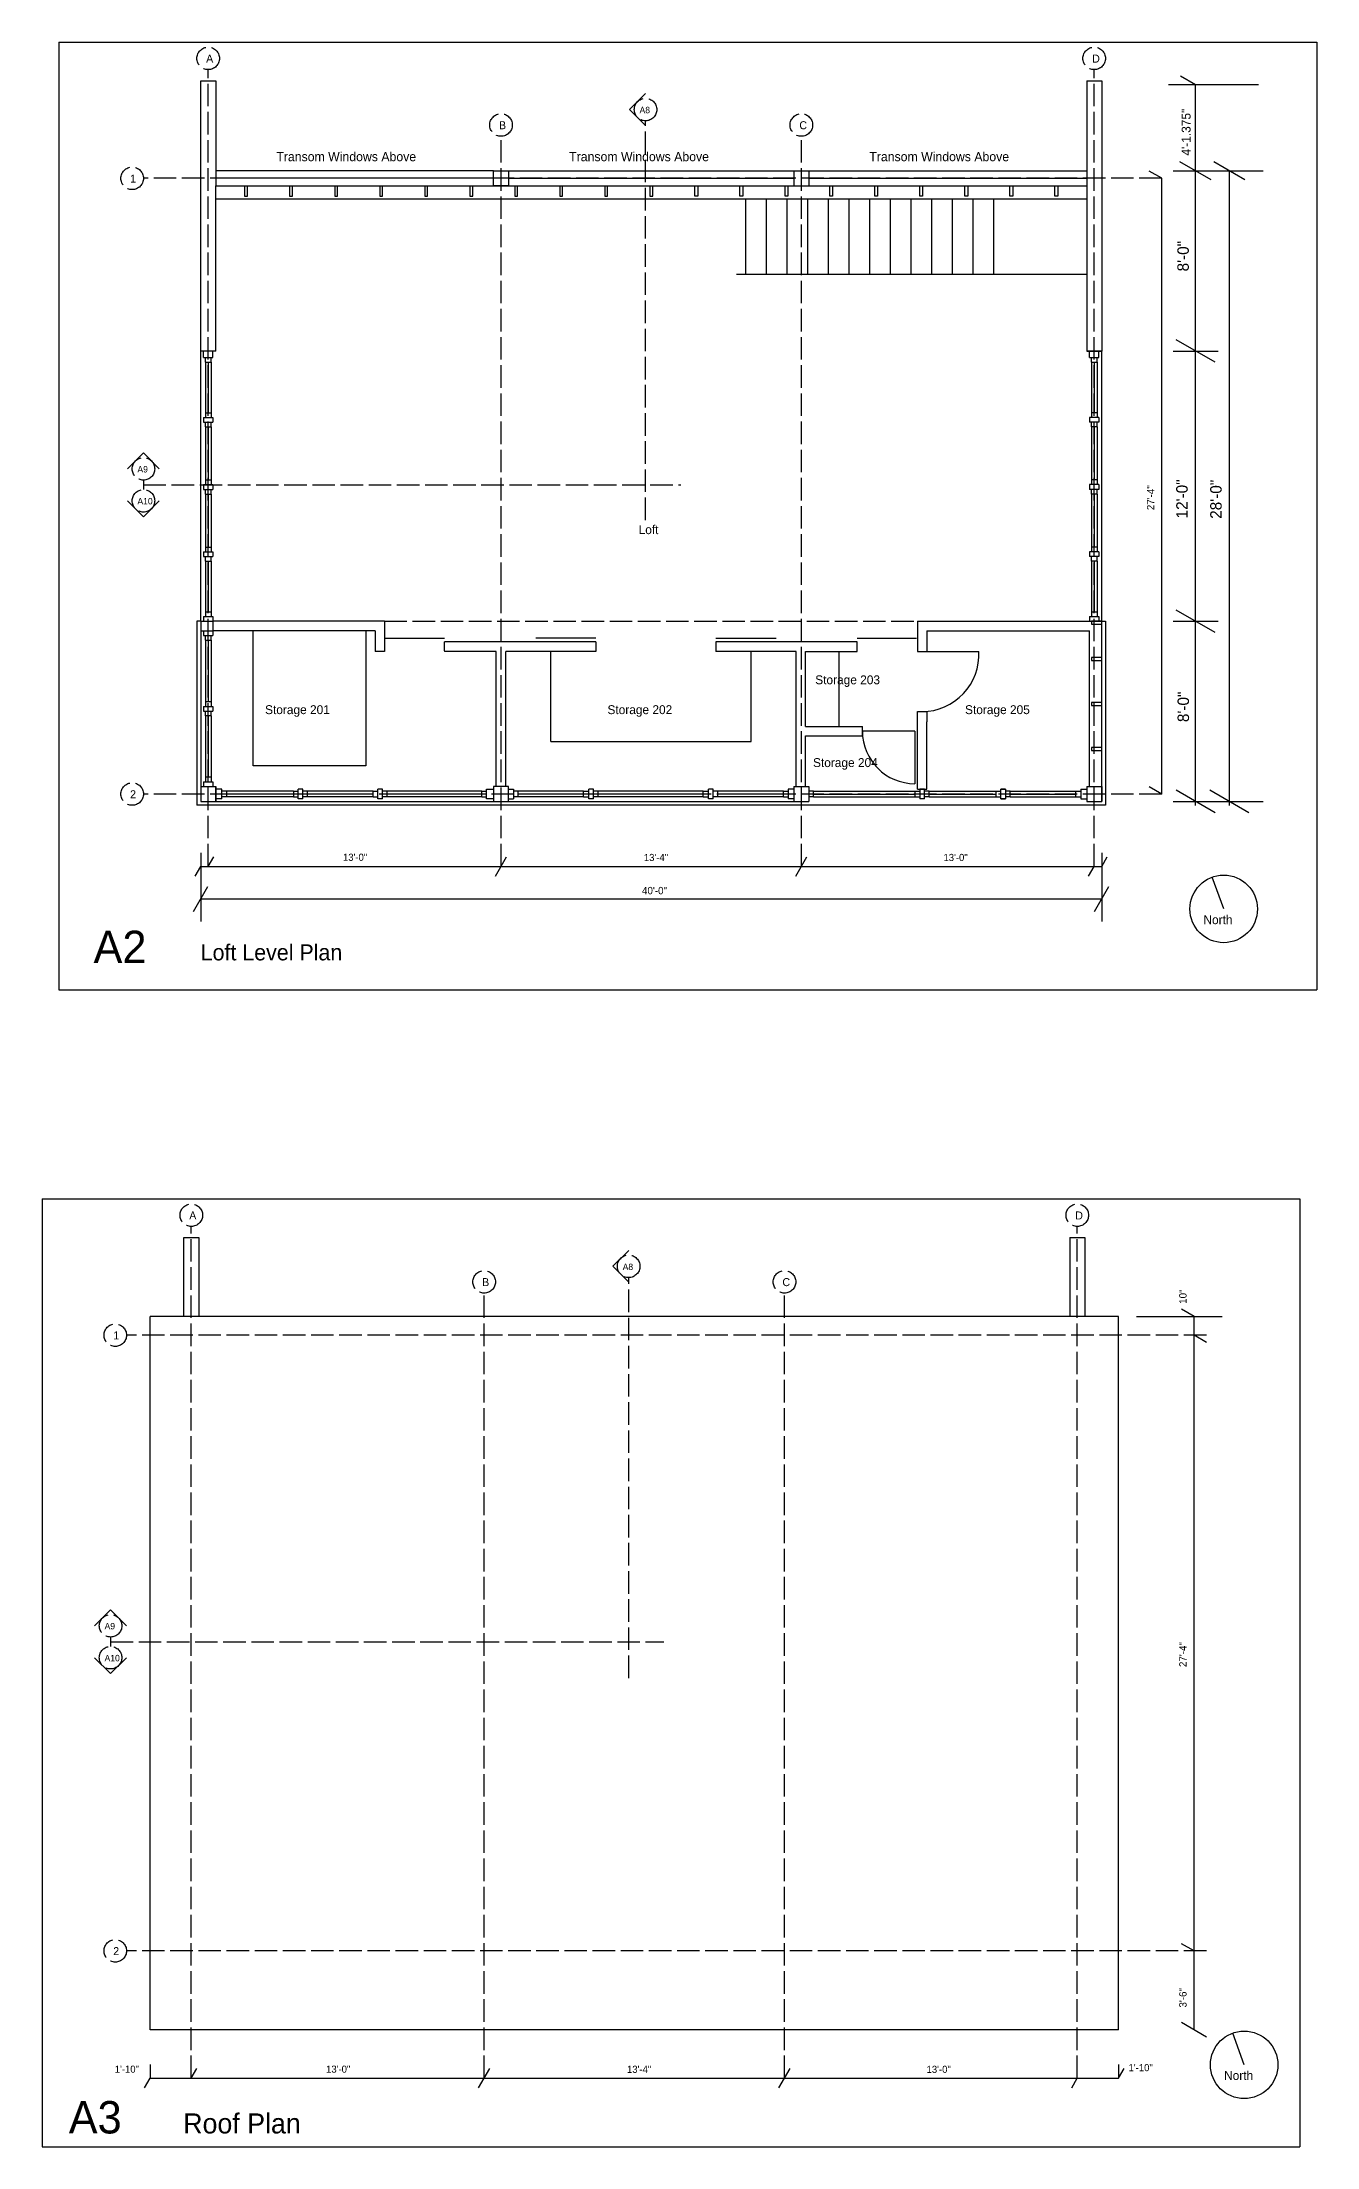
# Model space of a CAD drawing. Header units: inches. Extents: x 1328 to 6141, y 1498 to 3235.
# Drawn here: x 1328 to 2007, y 1498 to 2619 of the extents above; entities that cross this region are included whole.
import ezdxf

# ---------------------------------------------------------------- set-up
doc = ezdxf.new("R2010")
doc.units = ezdxf.units.IN
doc.header["$MEASUREMENT"] = 0
doc.linetypes.add('ACAD_ISO02W100', pattern=[15, 12, -3])
for name, color, linetype in [('const', 253, 'Continuous'), ('e1', 253, 'Continuous'), ('e2', 251, 'Continuous'), ('glass', 172, 'Continuous'), ('grid', 30, 'ACAD_ISO02W100'), ('millwork', 40, 'Continuous'), ('soffit', 253, 'ACAD_ISO02W100'), ('stairs', 140, 'Continuous'), ('walls', 7, 'Continuous')]:
    doc.layers.add(name, color=color, linetype=linetype)

msp = doc.modelspace()

# ---------------------------------------------------------------- linework, layer by layer
for p, q in [((1336.8, 2619.1), (2006.9, 2619.1)), ((1336.8, 2619.1), (1336.8, 2114.1)), ((2006.9, 2619.1), (2006.9, 2114.1)), ((1336.8, 2114.1), (2006.9, 2114.1)), ((1327.8, 2002.8), (1997.9, 2002.8)), ((1327.8, 2002.8), (1327.8, 1497.8)), ((1997.9, 2002.8), (1997.9, 1497.8)), ((1327.8, 1497.8), (1997.9, 1497.8))]:
    msp.add_line(p, q)
at = {"layer": 'const'}
for p, q in [((1975.9, 2596.3), (1927.9, 2596.3)), ((1942.3, 2596.3), (1934.3, 2600.9)), ((1942.3, 2212.3), (1942.3, 2596.3)), ((1924.3, 2546.5), (1917.6, 2550.3)), ((1924.3, 2218.5), (1924.3, 2546.5)), ((1930.3, 2550.5), (1978.3, 2550.5)), ((1950.6, 2545.7), (1934, 2555.3)), ((1968.6, 2545.7), (1952, 2555.3)), ((1960.3, 2212.3), (1960.3, 2550.5)), ((1952.7, 2448.5), (1931.9, 2460.5)), ((1930.3, 2454.5), (1954.3, 2454.5)), ((1930.3, 2310.5), (1954.3, 2310.5)), ((1952.7, 2304.5), (1931.9, 2316.5)), ((1924.3, 2218.5), (1917.6, 2222.3)), ((1952.7, 2208.5), (1931.9, 2220.5)), ((1970.7, 2208.5), (1949.9, 2220.5)), ((1930.3, 2214.5), (1978.3, 2214.5)), ((1412.3, 2187.2), (1412.3, 2150.6)), ((1892.3, 2187.2), (1892.3, 2150.6)), ((1409.3, 2174.7), (1412.3, 2179.9)), ((1412.3, 2179.9), (1892.3, 2179.9)), ((1416.3, 2179.9), (1419.3, 2185.1)), ((1569.3, 2174.7), (1575.3, 2185.1)), ((1729.3, 2174.7), (1735.3, 2185.1)), ((1885.3, 2174.7), (1888.3, 2179.9)), ((1892.3, 2179.9), (1895.3, 2185.1)), ((1408.5, 2156), (1416.1, 2169.3)), ((1888.5, 2156), (1896.1, 2169.3)), ((1412.3, 2162.6), (1892.3, 2162.6)), ((1941.5, 1940.2), (1934.8, 1944)), ((1941.5, 1560.2), (1941.5, 1940.2)), ((1948.1, 1926.3), (1941.5, 1930.2)), ((1941.5, 1602.2), (1934.8, 1606)), ((1948.1, 1556.3), (1934.8, 1564)), ((1385.3, 1541.7), (1385.3, 1534.4)), ((1407.3, 1534.4), (1410.3, 1539.6)), ((1560.3, 1529.2), (1566.3, 1539.6)), ((1720.3, 1529.2), (1726.3, 1539.6)), ((1901.3, 1541.7), (1901.3, 1534.4)), ((1901.3, 1534.4), (1904.3, 1539.6)), ((1382.3, 1529.2), (1385.3, 1534.4)), ((1385.3, 1534.4), (1901.3, 1534.4)), ((1876.3, 1529.2), (1879.3, 1534.4))]:
    msp.add_line(p, q, dxfattribs=at)
at = {"layer": 'e1'}
for p, q in [((1412.3, 2310.5), (1412.3, 2454.5)), ((1892.3, 2310.5), (1892.3, 2454.5)), ((1410.3, 2310.5), (1410.3, 2212.5)), ((1412.3, 2310.5), (1410.3, 2310.5)), ((1892.3, 2310.5), (1894.3, 2310.5)), ((1894.3, 2310.5), (1894.3, 2212.5)), ((1894.3, 2212.5), (1410.3, 2212.5)), ((1901.3, 1560.2), (1385.3, 1560.2))]:
    msp.add_line(p, q, dxfattribs=at)
for centre in [(1957.3, 2157.3), (1968.2, 1541.5)]:
    msp.add_circle(centre, 18, dxfattribs=at)
at = {"layer": 'e2'}
for p, q in [((1568.3, 2550.5), (1420.3, 2550.5)), ((1576.3, 2550.5), (1728.3, 2550.5)), ((1736.3, 2550.5), (1884.3, 2550.5)), ((1412.3, 2305.5), (1412.3, 2222.5)), ((1440.3, 2233.5), (1440.3, 2305.5)), ((1500.3, 2305.5), (1500.3, 2233.5)), ((1500.3, 2233.5), (1440.3, 2233.5)), ((1420.3, 2214.5), (1568.3, 2214.5)), ((1576.3, 2214.5), (1728.3, 2214.5)), ((1910.9, 1940.2), (1956.5, 1940.2))]:
    msp.add_line(p, q, dxfattribs=at)
at = {"layer": 'glass'}
for p, q in [((1414.8, 2448.6), (1414.8, 2421.6)), ((1417.8, 2448.6), (1417.8, 2421.6)), ((1886.8, 2448.6), (1886.8, 2421.6)), ((1889.8, 2448.6), (1889.8, 2421.6)), ((1414.8, 2414.1), (1414.8, 2385.8)), ((1417.8, 2414.1), (1417.8, 2385.8)), ((1886.8, 2414.1), (1886.8, 2385.8)), ((1889.8, 2414.1), (1889.8, 2385.8)), ((1414.8, 2378.3), (1414.8, 2350)), ((1417.8, 2378.3), (1417.8, 2350)), ((1886.8, 2378.3), (1886.8, 2350)), ((1889.8, 2378.3), (1889.8, 2350)), ((1414.8, 2342.5), (1414.8, 2315.5)), ((1417.8, 2342.5), (1417.8, 2315.5)), ((1886.8, 2342.5), (1886.8, 2315.5)), ((1889.8, 2342.5), (1889.8, 2315.5)), ((1414.8, 2300.5), (1414.8, 2267.7)), ((1417.8, 2300.5), (1417.8, 2267.7)), ((1414.8, 2260.2), (1414.8, 2227.5)), ((1417.8, 2260.2), (1417.8, 2227.5)), ((1461.7, 2220), (1426, 2220)), ((1461.7, 2217), (1426, 2217)), ((1504.2, 2220), (1469.2, 2220)), ((1504.2, 2217), (1469.2, 2217)), ((1562, 2220), (1511.7, 2220)), ((1562, 2217), (1511.7, 2217)), ((1616.3, 2220), (1581.5, 2220)), ((1616.3, 2217), (1581.5, 2217)), ((1680, 2220), (1624, 2220)), ((1680, 2217), (1624, 2217)), ((1722.8, 2220), (1687.8, 2220)), ((1722.8, 2217), (1687.8, 2217)), ((1738.8, 2220), (1792.9, 2220)), ((1738.8, 2217), (1792.9, 2217)), ((1800.4, 2220), (1836.1, 2220)), ((1800.4, 2217), (1836.1, 2217)), ((1843.6, 2220), (1878.6, 2220)), ((1843.6, 2217), (1878.6, 2217))]:
    msp.add_line(p, q, dxfattribs=at)
at = {"layer": 'grid'}
for p, q in [((1416.3, 2179.9), (1416.3, 2604.4)), ((1888.3, 2179.9), (1888.3, 2604.4)), ((1572.3, 2179.9), (1572.3, 2568.9)), ((1649.3, 2364.4), (1649.3, 2577.1)), ((1732.3, 2179.9), (1732.3, 2568.9)), ((1924.3, 2546.5), (1381.8, 2546.5)), ((1381.8, 2385.7), (1381.8, 2380.7)), ((1381.8, 2383.2), (1668.1, 2383.2)), ((1924.3, 2218.5), (1381.8, 2218.5)), ((1407.3, 1534.4), (1407.3, 1988.1)), ((1879.3, 1534.4), (1879.3, 1988.1)), ((1563.3, 1534.4), (1563.3, 1952.6)), ((1640.3, 1747.5), (1640.3, 1960.9)), ((1723.3, 1534.4), (1723.3, 1952.6)), ((1948.1, 1930.2), (1372.8, 1930.2)), ((1364.3, 1769.4), (1364.3, 1764.4)), ((1364.3, 1766.9), (1659.1, 1766.9)), ((1948.1, 1602.2), (1372.8, 1602.2))]:
    msp.add_line(p, q, dxfattribs=at)
for centre in [(1416.3, 2610.4), (1888.3, 2610.4), (1572.3, 2574.9), (1649.3, 2583.1), (1732.3, 2574.9), (1375.8, 2546.5), (1381.8, 2391.7), (1381.8, 2374.7), (1375.8, 2218.5), (1407.3, 1994.1), (1879.3, 1994.1), (1563.3, 1958.6), (1640.3, 1966.9), (1723.3, 1958.6), (1366.8, 1930.2), (1364.3, 1775.4), (1364.3, 1758.4), (1366.8, 1602.2)]:
    msp.add_circle(centre, 6, dxfattribs=at)
at = {"layer": 'millwork'}
for p, q in [((1416.3, 2448.6), (1416.3, 2421.6)), ((1888.3, 2448.6), (1888.3, 2421.6)), ((1416.3, 2414.1), (1416.3, 2385.8)), ((1888.3, 2414.1), (1888.3, 2385.8)), ((1416.3, 2378.3), (1416.3, 2350)), ((1888.3, 2378.3), (1888.3, 2350)), ((1416.3, 2342.5), (1416.3, 2315.5)), ((1888.3, 2342.5), (1888.3, 2315.5)), ((1416.3, 2300.5), (1416.3, 2267.7)), ((1510.7, 2301.5), (1542.2, 2301.5)), ((1622.8, 2301.5), (1590.8, 2301.5)), ((1686.8, 2301.5), (1718.8, 2301.5)), ((1762.1, 2301.5), (1793.6, 2301.5)), ((1598.8, 2246.5), (1598.8, 2294.5)), ((1705.5, 2246.5), (1705.5, 2294.5)), ((1752.5, 2254.5), (1752.5, 2294.5)), ((1796.6, 2294.5), (1826.8, 2294.5)), ((1416.3, 2260.2), (1416.3, 2227.5)), ((1598.8, 2246.5), (1705.5, 2246.5)), ((1792.8, 2252), (1764.8, 2252)), ((1792.8, 2252), (1792.8, 2224)), ((1461.7, 2218.5), (1426, 2218.5)), ((1504.2, 2218.5), (1469.2, 2218.5)), ((1562, 2218.5), (1511.7, 2218.5)), ((1616.3, 2218.5), (1581.5, 2218.5)), ((1680, 2218.5), (1624, 2218.5)), ((1722.8, 2218.5), (1687.8, 2218.5)), ((1738.8, 2218.5), (1792.9, 2218.5)), ((1800.4, 2218.5), (1836.1, 2218.5)), ((1843.6, 2218.5), (1878.6, 2218.5))]:
    msp.add_line(p, q, dxfattribs=at)
for centre, radius, start, end in [((1796.4, 2292.9), 30.5, 270.515, 2.8476), ((1792.8, 2252), 28, 180, 270)]:
    msp.add_arc(centre, radius, start, end, dxfattribs=at)
at = {"layer": 'soffit'}
msp.add_line((1510.2, 2310.5), (1794.1, 2310.5), dxfattribs=at)
at = {"layer": 'stairs'}
for p, q in [((1702.8, 2495.5), (1702.8, 2535.5)), ((1713.8, 2495.5), (1713.8, 2535.5)), ((1724.8, 2495.5), (1724.8, 2535.5)), ((1735.8, 2495.5), (1735.8, 2535.5)), ((1746.8, 2495.5), (1746.8, 2535.5)), ((1757.8, 2495.5), (1757.8, 2535.5)), ((1768.8, 2495.5), (1768.8, 2535.5)), ((1779.8, 2495.5), (1779.8, 2535.5)), ((1790.8, 2495.5), (1790.8, 2535.5)), ((1801.8, 2495.5), (1801.8, 2535.5)), ((1812.8, 2495.5), (1812.8, 2535.5)), ((1823.8, 2495.5), (1823.8, 2535.5)), ((1834.8, 2495.5), (1834.8, 2535.5)), ((1697.8, 2495.5), (1884.3, 2495.5))]:
    msp.add_line(p, q, dxfattribs=at)
at = {"layer": 'walls'}
for p, q in [((1412.3, 2454.5), (1412.3, 2598.5)), ((1412.3, 2598.5), (1420.3, 2598.5)), ((1420.3, 2598.5), (1420.3, 2542.5)), ((1649.3, 2591.6), (1640.8, 2583.1)), ((1884.3, 2598.5), (1884.3, 2542.5)), ((1884.3, 2598.5), (1892.3, 2598.5)), ((1892.3, 2598.5), (1892.3, 2454.5)), ((1649.3, 2574.6), (1640.8, 2583.1)), ((1568.3, 2546.5), (1420.3, 2546.5)), ((1568.3, 2542.5), (1568.3, 2550.5)), ((1568.3, 2550.5), (1576.3, 2550.5)), ((1576.3, 2550.5), (1576.3, 2542.5)), ((1576.3, 2546.5), (1728.3, 2546.5)), ((1728.3, 2550.5), (1736.3, 2550.5)), ((1728.3, 2550.5), (1728.3, 2542.5)), ((1736.3, 2550.5), (1736.3, 2542.5)), ((1736.3, 2546.5), (1884.3, 2546.5)), ((1420.3, 2454.5), (1420.3, 2542.5)), ((1420.3, 2542.5), (1884.3, 2542.5)), ((1420.3, 2535.5), (1884.3, 2535.5)), ((1576.3, 2542.5), (1568.3, 2542.5)), ((1576.3, 2542.5), (1568.3, 2542.5)), ((1728.3, 2542.5), (1736.3, 2542.5)), ((1728.3, 2542.5), (1736.3, 2542.5)), ((1884.3, 2542.5), (1884.3, 2454.5)), ((1420.3, 2454.5), (1412.3, 2454.5)), ((1413.8, 2451.1), (1413.8, 2454.5)), ((1413.8, 2451.1), (1418.8, 2451.1)), ((1414.8, 2448.6), (1414.8, 2451.1)), ((1414.8, 2448.6), (1417.8, 2448.6)), ((1417.8, 2448.6), (1417.8, 2451.1)), ((1418.8, 2451.1), (1418.8, 2454.5)), ((1884.3, 2454.5), (1892.3, 2454.5)), ((1892.3, 2454.5), (1884.3, 2454.5)), ((1885.8, 2454.5), (1890.8, 2454.5)), ((1885.8, 2451.1), (1885.8, 2454.5)), ((1885.8, 2451.1), (1890.8, 2451.1)), ((1886.8, 2448.6), (1886.8, 2451.1)), ((1886.8, 2448.6), (1889.8, 2448.6)), ((1889.8, 2448.6), (1889.8, 2451.1)), ((1890.8, 2451.1), (1890.8, 2454.5)), ((1413.8, 2419.1), (1418.8, 2419.1)), ((1413.8, 2419.1), (1413.8, 2416.6)), ((1413.8, 2416.6), (1418.8, 2416.6)), ((1414.8, 2421.6), (1414.8, 2419.1)), ((1414.8, 2421.6), (1417.8, 2421.6)), ((1414.8, 2414.1), (1414.8, 2416.6)), ((1414.8, 2414.1), (1417.8, 2414.1)), ((1417.8, 2421.6), (1417.8, 2419.1)), ((1417.8, 2414.1), (1417.8, 2416.6)), ((1418.8, 2419.1), (1418.8, 2416.6)), ((1890.8, 2419.1), (1885.8, 2419.1)), ((1885.8, 2419.1), (1885.8, 2416.6)), ((1890.8, 2416.6), (1885.8, 2416.6)), ((1889.8, 2421.6), (1886.8, 2421.6)), ((1886.8, 2421.6), (1886.8, 2419.1)), ((1886.8, 2414.1), (1886.8, 2416.6)), ((1889.8, 2414.1), (1886.8, 2414.1)), ((1889.8, 2421.6), (1889.8, 2419.1)), ((1889.8, 2414.1), (1889.8, 2416.6)), ((1890.8, 2419.1), (1890.8, 2416.6)), ((1373.3, 2391.7), (1381.8, 2400.2)), ((1390.2, 2391.7), (1381.8, 2400.2)), ((1413.8, 2383.3), (1418.8, 2383.3)), ((1413.8, 2383.3), (1413.8, 2380.8)), ((1413.8, 2380.8), (1418.8, 2380.8)), ((1414.8, 2385.8), (1414.8, 2383.3)), ((1414.8, 2385.8), (1417.8, 2385.8)), ((1414.8, 2378.3), (1414.8, 2380.8)), ((1414.8, 2378.3), (1417.8, 2378.3)), ((1417.8, 2385.8), (1417.8, 2383.3)), ((1417.8, 2378.3), (1417.8, 2380.8)), ((1418.8, 2383.3), (1418.8, 2380.8)), ((1885.8, 2383.3), (1885.8, 2380.8)), ((1890.8, 2383.3), (1885.8, 2383.3)), ((1890.8, 2380.8), (1885.8, 2380.8)), ((1889.8, 2385.8), (1886.8, 2385.8)), ((1886.8, 2385.8), (1886.8, 2383.3)), ((1886.8, 2378.3), (1886.8, 2380.8)), ((1889.8, 2378.3), (1886.8, 2378.3)), ((1889.8, 2385.8), (1889.8, 2383.3)), ((1889.8, 2378.3), (1889.8, 2380.8)), ((1890.8, 2383.3), (1890.8, 2380.8)), ((1373.3, 2374.7), (1381.8, 2366.2)), ((1390.2, 2374.7), (1381.8, 2366.2)), ((1413.8, 2347.5), (1418.8, 2347.5)), ((1413.8, 2347.5), (1413.8, 2345)), ((1413.8, 2345), (1418.8, 2345)), ((1414.8, 2350), (1414.8, 2347.5)), ((1414.8, 2350), (1417.8, 2350)), ((1414.8, 2342.5), (1414.8, 2345)), ((1417.8, 2350), (1417.8, 2347.5)), ((1417.8, 2342.5), (1417.8, 2345)), ((1418.8, 2347.5), (1418.8, 2345)), ((1890.8, 2347.5), (1885.8, 2347.5)), ((1885.8, 2347.5), (1885.8, 2345)), ((1890.8, 2345), (1885.8, 2345)), ((1886.8, 2350), (1886.8, 2347.5)), ((1889.8, 2350), (1886.8, 2350)), ((1886.8, 2342.5), (1886.8, 2345)), ((1889.8, 2350), (1889.8, 2347.5)), ((1889.8, 2342.5), (1889.8, 2345)), ((1890.8, 2347.5), (1890.8, 2345)), ((1414.8, 2342.5), (1417.8, 2342.5)), ((1889.8, 2342.5), (1886.8, 2342.5)), ((1412.3, 2310.5), (1418.8, 2310.5)), ((1412.3, 2310.5), (1412.3, 2305.5)), ((1413.8, 2313), (1418.8, 2313)), ((1413.8, 2313), (1413.8, 2310.5)), ((1414.8, 2315.5), (1417.8, 2315.5)), ((1414.8, 2315.5), (1414.8, 2313)), ((1417.8, 2315.5), (1417.8, 2313)), ((1418.8, 2313), (1418.8, 2303)), ((1510.2, 2310.5), (1418.8, 2310.5)), ((1510.2, 2310.5), (1510.2, 2294.5)), ((1794.1, 2310.5), (1884.3, 2310.5)), ((1794.1, 2310.5), (1794.1, 2294.5)), ((1884.3, 2310.5), (1892.3, 2310.5)), ((1884.8, 2310.5), (1890.8, 2310.5)), ((1885.8, 2313), (1885.8, 2310.5)), ((1885.8, 2313), (1890.8, 2313)), ((1886.8, 2315.5), (1886.8, 2313)), ((1886.8, 2315.5), (1889.8, 2315.5)), ((1886.8, 2310.5), (1892.3, 2310.5)), ((1889.8, 2315.5), (1889.8, 2313)), ((1890.8, 2313), (1890.8, 2310.5)), ((1892.3, 2214.5), (1892.3, 2310.5)), ((1412.3, 2305.5), (1418.8, 2305.5)), ((1413.8, 2305.5), (1413.8, 2303)), ((1413.8, 2303), (1418.8, 2303)), ((1414.8, 2300.5), (1414.8, 2303)), ((1414.8, 2300.5), (1417.8, 2300.5)), ((1417.8, 2300.5), (1417.8, 2303)), ((1505.2, 2305.5), (1418.8, 2305.5)), ((1505.2, 2305.5), (1505.2, 2294.5)), ((1542.2, 2294.8), (1542.2, 2299.5)), ((1622.8, 2299.5), (1542.2, 2299.5)), ((1622.8, 2299.5), (1622.8, 2294.5)), ((1686.8, 2299.5), (1686.8, 2294.5)), ((1762.1, 2299.5), (1686.8, 2299.5)), ((1762.1, 2294.5), (1762.1, 2299.5)), ((1799.1, 2305.5), (1799.1, 2294.5)), ((1799.1, 2305.5), (1885.8, 2305.5)), ((1885.8, 2222.5), (1885.8, 2305.5)), ((1510.2, 2294.5), (1505.2, 2294.5)), ((1542.2, 2294.8), (1542.2, 2294.5)), ((1569.8, 2294.5), (1542.2, 2294.5)), ((1569.8, 2222.5), (1569.8, 2294.5)), ((1622.8, 2294.5), (1574.8, 2294.5)), ((1574.8, 2222.5), (1574.8, 2294.5)), ((1729.5, 2294.5), (1686.8, 2294.5)), ((1729.5, 2222.5), (1729.5, 2294.5)), ((1734.5, 2294.5), (1762.1, 2294.5)), ((1734.5, 2254.5), (1734.5, 2294.5)), ((1794.1, 2294.5), (1799.1, 2294.5)), ((1413.8, 2265.2), (1418.8, 2265.2)), ((1413.8, 2265.2), (1413.8, 2262.7)), ((1414.8, 2267.7), (1414.8, 2265.2)), ((1414.8, 2267.7), (1417.8, 2267.7)), ((1417.8, 2267.7), (1417.8, 2265.2)), ((1418.8, 2265.2), (1418.8, 2262.7)), ((1413.8, 2262.7), (1418.8, 2262.7)), ((1414.8, 2260.2), (1414.8, 2262.7)), ((1417.8, 2260.2), (1414.8, 2260.2)), ((1417.8, 2260.2), (1417.8, 2262.7)), ((1734.5, 2254.5), (1764.8, 2254.5)), ((1764.8, 2249.5), (1764.8, 2254.5)), ((1794.1, 2262.5), (1799.1, 2262.5)), ((1794.1, 2221), (1794.1, 2262.5)), ((1799.1, 2262.5), (1799.1, 2257)), ((1799.1, 2221), (1799.1, 2257)), ((1734.5, 2222.5), (1734.5, 2249.5)), ((1734.5, 2249.5), (1764.8, 2249.5)), ((1412.3, 2222.5), (1420.3, 2222.5)), ((1412.3, 2222.5), (1412.3, 2214.5)), ((1413.8, 2225), (1418.8, 2225)), ((1413.8, 2225), (1413.8, 2222.5)), ((1417.8, 2227.5), (1414.8, 2227.5)), ((1414.8, 2227.5), (1414.8, 2225)), ((1417.8, 2227.5), (1417.8, 2225)), ((1418.8, 2225), (1418.8, 2222.5)), ((1420.3, 2222.5), (1420.3, 2214.5)), ((1420.3, 2214.5), (1420.3, 2222.5)), ((1423.5, 2221), (1420.3, 2221)), ((1423.5, 2216), (1423.5, 2221)), ((1464.2, 2216), (1464.2, 2221)), ((1466.7, 2221), (1464.2, 2221)), ((1466.7, 2216), (1466.7, 2221)), ((1506.7, 2216), (1506.7, 2221)), ((1509.2, 2221), (1506.7, 2221)), ((1509.2, 2216), (1509.2, 2221)), ((1564.5, 2216), (1564.5, 2221)), ((1564.5, 2221), (1568.3, 2221)), ((1576.3, 2222.5), (1568.3, 2222.5)), ((1568.3, 2222.5), (1568.3, 2214.5)), ((1576.3, 2214.5), (1576.3, 2222.5)), ((1576.3, 2221), (1579, 2221)), ((1579, 2221), (1579, 2217)), ((1621.5, 2221), (1619, 2221)), ((1619, 2216), (1619, 2221)), ((1621.5, 2216), (1621.5, 2221)), ((1682.8, 2216), (1682.8, 2221)), ((1685.3, 2221), (1682.8, 2221)), ((1685.3, 2216), (1685.3, 2221)), ((1728, 2221), (1725.3, 2221)), ((1725.3, 2221), (1725.3, 2217)), ((1728.3, 2222.5), (1736.3, 2222.5)), ((1728.3, 2222.5), (1728.3, 2214.5)), ((1736.3, 2222.5), (1736.3, 2214.5)), ((1794.1, 2221), (1799.1, 2221)), ((1795.4, 2221), (1795.4, 2216)), ((1797.9, 2221), (1795.4, 2221)), ((1797.9, 2216), (1797.9, 2221)), ((1838.6, 2216), (1838.6, 2221)), ((1838.6, 2221), (1841.1, 2221)), ((1841.1, 2221), (1838.6, 2221)), ((1841.1, 2221), (1841.1, 2216)), ((1881.1, 2221), (1881.1, 2216)), ((1881.1, 2221), (1884.3, 2221)), ((1884.3, 2222.5), (1892.3, 2222.5)), ((1884.3, 2222.5), (1884.3, 2214.5)), ((1892.3, 2222.5), (1892.3, 2214.5)), ((1412.3, 2214.5), (1420.3, 2214.5)), ((1423.5, 2216), (1420.3, 2216)), ((1426, 2220), (1423.5, 2220)), ((1426, 2217), (1423.5, 2217)), ((1426, 2220), (1426, 2217)), ((1461.7, 2220), (1464.2, 2220)), ((1461.7, 2220), (1461.7, 2217)), ((1461.7, 2217), (1464.2, 2217)), ((1466.7, 2216), (1464.2, 2216)), ((1469.2, 2220), (1466.7, 2220)), ((1469.2, 2217), (1466.7, 2217)), ((1469.2, 2217), (1469.2, 2220)), ((1504.2, 2220), (1506.7, 2220)), ((1504.2, 2217), (1504.2, 2220)), ((1504.2, 2217), (1506.7, 2217)), ((1509.2, 2216), (1506.7, 2216)), ((1511.7, 2220), (1509.2, 2220)), ((1511.7, 2217), (1509.2, 2217)), ((1511.7, 2217), (1511.7, 2220)), ((1562, 2217), (1562, 2220)), ((1562, 2220), (1564.5, 2220)), ((1562, 2217), (1564.5, 2217)), ((1568.3, 2216), (1564.5, 2216)), ((1568.3, 2214.5), (1576.3, 2214.5)), ((1576.3, 2216), (1579, 2216)), ((1581.5, 2220), (1579, 2220)), ((1581.5, 2217), (1579, 2217)), ((1579, 2217), (1579, 2216)), ((1581.5, 2217), (1581.5, 2220)), ((1616.3, 2220), (1619, 2220)), ((1616.3, 2217), (1616.3, 2220)), ((1616.3, 2217), (1619, 2217)), ((1621.5, 2216), (1619, 2216)), ((1624, 2220), (1621.5, 2220)), ((1624, 2217), (1621.5, 2217)), ((1624, 2217), (1624, 2220)), ((1680, 2217), (1680, 2220)), ((1680, 2220), (1682.8, 2220)), ((1680, 2217), (1682.8, 2217)), ((1685.3, 2216), (1682.8, 2216)), ((1687.8, 2220), (1685.3, 2220)), ((1687.8, 2217), (1685.3, 2217)), ((1687.8, 2217), (1687.8, 2220)), ((1722.8, 2217), (1722.8, 2220)), ((1722.8, 2220), (1725.3, 2220)), ((1722.8, 2217), (1725.3, 2217)), ((1725.3, 2217), (1725.3, 2216)), ((1728, 2216), (1725.3, 2216)), ((1728.3, 2214.5), (1736.3, 2214.5)), ((1738.8, 2220), (1736.3, 2220)), ((1738.8, 2217), (1736.3, 2217)), ((1738.8, 2217), (1738.8, 2220)), ((1792.9, 2217), (1792.9, 2220)), ((1792.9, 2220), (1795.4, 2220)), ((1792.9, 2217), (1795.4, 2217)), ((1797.9, 2216), (1795.4, 2216)), ((1800.4, 2220), (1797.9, 2220)), ((1800.4, 2217), (1797.9, 2217)), ((1800.4, 2217), (1800.4, 2220)), ((1836.1, 2220), (1838.6, 2220)), ((1836.1, 2217), (1836.1, 2220)), ((1836.1, 2217), (1838.6, 2217)), ((1838.6, 2216), (1841.1, 2216)), ((1841.1, 2216), (1838.6, 2216)), ((1843.6, 2220), (1841.1, 2220)), ((1843.6, 2217), (1841.1, 2217)), ((1843.6, 2217), (1843.6, 2220)), ((1843.6, 2217), (1843.6, 2220)), ((1878.6, 2217), (1878.6, 2220)), ((1878.6, 2220), (1881.1, 2220)), ((1878.6, 2217), (1881.1, 2217)), ((1881.1, 2216), (1884.3, 2216)), ((1884.3, 2214.5), (1892.3, 2214.5)), ((1957.3, 2157.3), (1951.1, 2174.2)), ((1403.3, 1940.2), (1403.3, 1982.2)), ((1403.3, 1982.2), (1411.3, 1982.2)), ((1411.3, 1982.2), (1411.3, 1940.2)), ((1640.3, 1975.3), (1631.8, 1966.9)), ((1875.3, 1982.2), (1883.3, 1982.2)), ((1875.3, 1982.2), (1875.3, 1940.2)), ((1883.3, 1982.2), (1883.3, 1940.2)), ((1640.3, 1958.4), (1631.8, 1966.9)), ((1385.3, 1560.2), (1385.3, 1940.2)), ((1901.3, 1940.2), (1385.3, 1940.2)), ((1901.3, 1560.2), (1901.3, 1940.2)), ((1355.8, 1775.4), (1364.3, 1783.9)), ((1372.8, 1775.4), (1364.3, 1783.9)), ((1355.8, 1758.4), (1364.3, 1750)), ((1372.8, 1758.4), (1364.3, 1750)), ((1968.2, 1541.5), (1962.1, 1558.4))]:
    msp.add_line(p, q, dxfattribs=at)
for points in [[(1435.7, 2542.5), (1435.7, 2537), (1437.2, 2537), (1437.2, 2542.5)], [(1459.7, 2542.5), (1459.7, 2537), (1461.2, 2537), (1461.2, 2542.5)], [(1483.7, 2542.5), (1483.7, 2537), (1485.2, 2537), (1485.2, 2542.5)], [(1507.7, 2542.5), (1507.7, 2537), (1509.2, 2537), (1509.2, 2542.5)], [(1531.7, 2542.5), (1531.7, 2537), (1533.2, 2537), (1533.2, 2542.5)], [(1555.7, 2542.5), (1555.7, 2537), (1557.2, 2537), (1557.2, 2542.5)], [(1579.6, 2542.5), (1579.6, 2537), (1581.1, 2537), (1581.1, 2542.5)], [(1603.6, 2542.5), (1603.6, 2537), (1605.1, 2537), (1605.1, 2542.5)], [(1627.6, 2542.5), (1627.6, 2537), (1629.1, 2537), (1629.1, 2542.5)], [(1651.6, 2542.5), (1651.6, 2537), (1653.1, 2537), (1653.1, 2542.5)], [(1677.1, 2542.5), (1677.1, 2537), (1675.6, 2537), (1675.6, 2542.5)], [(1701.1, 2542.5), (1701.1, 2537), (1699.6, 2537), (1699.6, 2542.5)], [(1725.1, 2542.5), (1725.1, 2537), (1723.6, 2537), (1723.6, 2542.5)], [(1748.9, 2542.5), (1748.9, 2537), (1747.4, 2537), (1747.4, 2542.5)], [(1772.9, 2542.5), (1772.9, 2537), (1771.4, 2537), (1771.4, 2542.5)], [(1796.9, 2542.5), (1796.9, 2537), (1795.4, 2537), (1795.4, 2542.5)], [(1820.9, 2542.5), (1820.9, 2537), (1819.4, 2537), (1819.4, 2542.5)], [(1844.9, 2542.5), (1844.9, 2537), (1843.4, 2537), (1843.4, 2542.5)], [(1868.9, 2542.5), (1868.9, 2537), (1867.4, 2537), (1867.4, 2542.5)], [(1892.3, 2310.5), (1886.8, 2310.5), (1886.8, 2309), (1892.3, 2309)], [(1892.3, 2291.2), (1886.8, 2291.2), (1886.8, 2289.7), (1892.3, 2289.7)], [(1892.3, 2267.2), (1886.8, 2267.2), (1886.8, 2265.7), (1892.3, 2265.7)], [(1892.3, 2243.2), (1886.8, 2243.2), (1886.8, 2241.7), (1892.3, 2241.7)]]:
    msp.add_lwpolyline(points, dxfattribs=at)

# ---------------------------------------------------------------- texts
at = {"layer": 'const', "attachment_point": 1}
for s, insert, char_height, width in [('A', (1415.2, 2612.4), 4.26, 1625.197), ('D', (1887.2, 2612.4), 4.26, 1625.197), ('A8', (1646.1, 2584.6), 3.41, 1300.158), ('B', (1571.2, 2576.9), 4.26, 1625.197), ('C', (1731.2, 2576.9), 4.26, 1625.197), ('Transom Windows Above', (1452.6, 2560.5), 4.889, 1864.026), ('Transom Windows Above', (1608.6, 2560.5), 4.889, 1864.026), ('Transom Windows Above', (1768.5, 2560.5), 4.889, 1864.026), ('1', (1374.7, 2548.5), 4.26, 1625.197), ('A9', (1378.6, 2393.2), 3.41, 1300.158), ('A10', (1378.6, 2376.2), 3.41, 1300.158), ('Loft', (1645.6, 2361.7), 4.74, 1805.775), ('Storage 203', (1739.7, 2281.7), 4.736, 1805.775), ('Storage 201', (1446.6, 2265.8), 4.736, 1805.775), ('Storage 202', (1629, 2265.8), 4.736, 1805.775), ('Storage 205', (1819.5, 2265.8), 4.736, 1805.775), ('Storage 204', (1738.5, 2237.6), 4.736, 1805.775), ('2', (1374.7, 2220.5), 4.26, 1625.197), ('13\'-0"', (1488.1, 2186.7), 3.79, 1444.62), ('13\'-4"', (1648.4, 2186.6), 3.79, 1444.62), ('13\'-0"', (1808, 2186.6), 3.79, 1444.62), ('40\'-0"', (1647.4, 2169), 3.91, 1491.22), ('North', (1946.5, 2153.9), 4.74, 1805.775), ('A2', (1355.2, 2145.7), 17.26, 6582.049), ('Loft Level Plan', (1412.3, 2138.4), 8.525, 3250.395), ('A', (1406.2, 1996.1), 4.26, 1625.197), ('D', (1878.2, 1996.1), 4.26, 1625.197), ('A8', (1637.1, 1968.3), 3.41, 1300.158), ('B', (1562.2, 1960.6), 4.26, 1625.197), ('C', (1722.2, 1960.6), 4.26, 1625.197), ('1', (1365.7, 1932.2), 4.26, 1625.197), ('A9', (1361.1, 1776.9), 3.41, 1300.158), ('A10', (1361.1, 1759.9), 3.41, 1300.158), ('2', (1365.7, 1604.2), 4.26, 1625.197), ('1\'-10"', (1366.5, 1541.1), 3.79, 1444.62), ('13\'-0"', (1479.1, 1541.1), 3.79, 1444.62), ('13\'-4"', (1639.4, 1541), 3.79, 1444.62), ('13\'-0"', (1799, 1541), 3.79, 1444.62), ('1\'-10"', (1906.6, 1541.9), 3.79, 1444.62), ('North', (1957.5, 1538.2), 4.74, 1805.775), ('A3', (1342, 1522.2), 17.26, 6582.049), ('Roof Plan', (1403, 1515.6), 10.66, 4062.993)]:
    msp.add_mtext(s, dxfattribs=dict(at, insert=insert, char_height=char_height, width=width))
at = {"layer": 'const', "attachment_point": 1, "rotation": 90}
for s, insert, char_height, width in [('4\'-1.375"', (1934.9, 2558.6), 4.74, 1805.775), ('8\'-0"', (1932.6, 2496.9), 6.11, 2330.032), ('27\'-4"', (1916.4, 2369.7), 3.91, 1491.22), ('12\'-0"', (1932, 2365.3), 6.11, 2330.032), ('28\'-0"', (1950.1, 2365.1), 6.11, 2330.032), ('8\'-0"', (1932.7, 2256.8), 6.11, 2330.032), ('10"', (1933.6, 1946.9), 3.91, 1491.22), ('27\'-4"', (1933.6, 1753.4), 3.91, 1491.22), ('3\'-6"', (1933.6, 1572), 3.91, 1491.22)]:
    msp.add_mtext(s, dxfattribs=dict(at, insert=insert, char_height=char_height, width=width))

doc.saveas('drawing.dxf')
